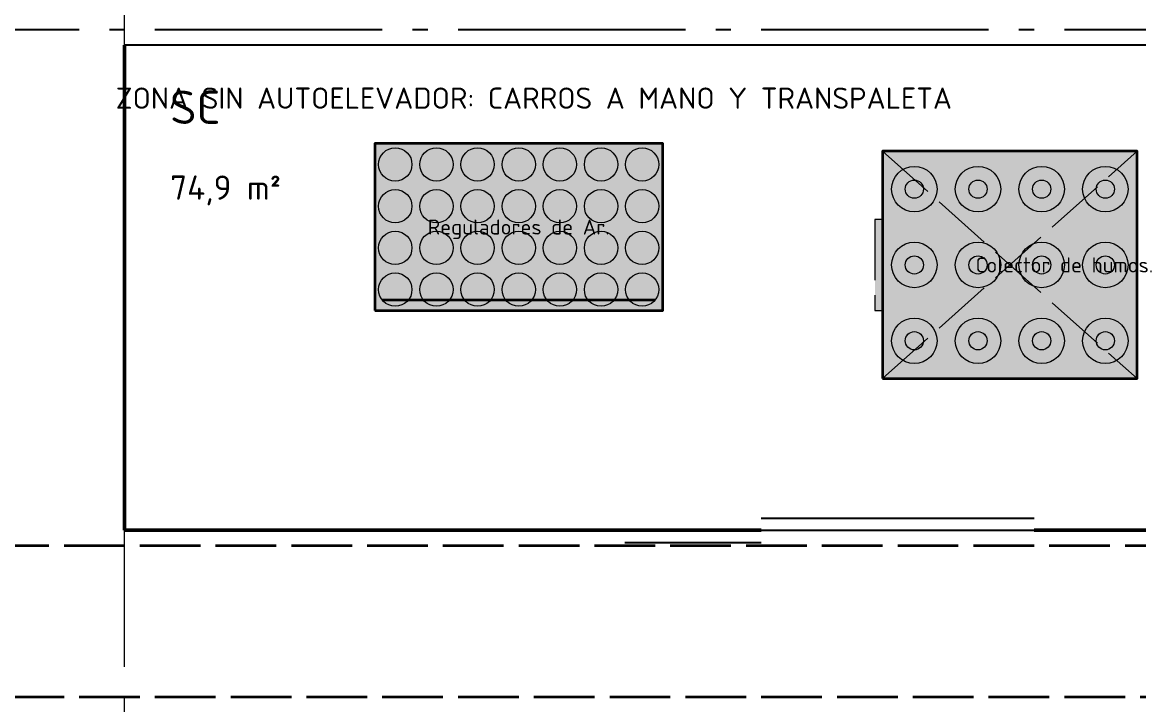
# Model space of a CAD drawing. Header units: millimetres. Extents: x 0 to 1682, y 0 to 1189.
# Drawn here: x 812.2 to 885.9, y 967.5 to 1012.5 of the extents above; entities that cross this region are included whole.
import ezdxf
from ezdxf.enums import TextEntityAlignment as Align

# ---------------------------------------------------------------- set-up
doc = ezdxf.new("R2010")
doc.units = ezdxf.units.MM
doc.linetypes.add('IRAM-E-TRAZOS', pattern=[5, 4, -1])
doc.linetypes.add('IRAM-F-TRAZO-PUNTO', pattern=[20, 15, -2, 1, -2])
for name, color, linetype, lineweight in [('A-ABERTURA', 7, 'CONTINUOUS', 25), ('A-EJE', 1, 'IRAM-F-TRAZO-PUNTO', 18), ('A-EQUIPO-FINO', 8, 'CONTINUOUS', 13), ('A-EQUIPO-OCULTO', 8, 'IRAM-E-TRAZOS', 13), ('A-EQUIPO-RELLENO', 9, 'CONTINUOUS', 13), ('A-SECTOR', 1, 'CONTINUOUS', 25), ('A-SEGURIDAD', 1, 'IRAM-E-TRAZOS', 18), ('A-TABIQUE', 7, 'CONTINUOUS', 50), ('A-TEXTO', 7, 'CONTINUOUS', 18)]:
    doc.layers.add(name, color=color, linetype=linetype, lineweight=lineweight)
for name, color, linetype, lineweight, true_color in [('A-EQUIPO', 30, 'CONTINUOUS', 35, 0xe67800), ('A-PASILLO', 2, 'IRAM-E-TRAZOS', 35, 0xd7a500), ('A-ZONA-LOG', 5, 'IRAM-F-TRAZO-PUNTO', 25, 0x285ac8)]:
    doc.layers.add(name, color=color, linetype=linetype, lineweight=lineweight, true_color=true_color)
doc.styles.add('ISO3098', font='isocpeur.ttf')

msp = doc.modelspace()

# ---------------------------------------------------------------- hatches: boundary and pattern name
at = {"layer": 'A-EQUIPO-RELLENO', "true_color": 0xecece4}
h = msp.add_hatch(color=7, dxfattribs=at)
h.dxf.hatch_style = 1
h.paths.add_polyline_path([(835.5, 993.5), (854.5, 993.5), (854.5, 1004.5), (835.5, 1004.5)])
at = {"layer": 'A-EQUIPO-RELLENO', "true_color": 0x96b4d2}
h = msp.add_hatch(color=7, dxfattribs=at)
h.dxf.hatch_style = 1
h.paths.add_polyline_path([(837.957, 1003.125), (837.92, 1003.41), (837.81, 1003.675), (837.635, 1003.903), (837.407, 1004.078), (837.142, 1004.188), (836.857, 1004.225), (836.572, 1004.188), (836.307, 1004.078), (836.079, 1003.903), (835.905, 1003.675), (835.795, 1003.41), (835.757, 1003.125), (835.795, 1002.84), (835.905, 1002.575), (836.079, 1002.347), (836.307, 1002.172), (836.572, 1002.062), (836.857, 1002.025), (837.142, 1002.062), (837.407, 1002.172), (837.635, 1002.347), (837.81, 1002.575), (837.92, 1002.84)])
h = msp.add_hatch(color=7, dxfattribs=at)
h.dxf.hatch_style = 1
h.paths.add_polyline_path([(840.671, 1003.125), (840.634, 1003.41), (840.524, 1003.675), (840.349, 1003.903), (840.121, 1004.078), (839.856, 1004.188), (839.571, 1004.225), (839.287, 1004.188), (839.021, 1004.078), (838.794, 1003.903), (838.619, 1003.675), (838.509, 1003.41), (838.471, 1003.125), (838.509, 1002.84), (838.619, 1002.575), (838.794, 1002.347), (839.021, 1002.172), (839.287, 1002.062), (839.571, 1002.025), (839.856, 1002.062), (840.121, 1002.172), (840.349, 1002.347), (840.524, 1002.575), (840.634, 1002.84)])
h = msp.add_hatch(color=7, dxfattribs=at)
h.dxf.hatch_style = 1
h.paths.add_polyline_path([(843.386, 1003.125), (843.348, 1003.41), (843.238, 1003.675), (843.064, 1003.903), (842.836, 1004.078), (842.57, 1004.188), (842.286, 1004.225), (842.001, 1004.188), (841.736, 1004.078), (841.508, 1003.903), (841.333, 1003.675), (841.223, 1003.41), (841.186, 1003.125), (841.223, 1002.84), (841.333, 1002.575), (841.508, 1002.347), (841.736, 1002.172), (842.001, 1002.062), (842.286, 1002.025), (842.57, 1002.062), (842.836, 1002.172), (843.064, 1002.347), (843.238, 1002.575), (843.348, 1002.84)])
h = msp.add_hatch(color=7, dxfattribs=at)
h.dxf.hatch_style = 1
h.paths.add_polyline_path([(846.1, 1003.125), (846.063, 1003.41), (845.953, 1003.675), (845.778, 1003.903), (845.55, 1004.078), (845.285, 1004.188), (845, 1004.225), (844.715, 1004.188), (844.45, 1004.078), (844.222, 1003.903), (844.047, 1003.675), (843.937, 1003.41), (843.9, 1003.125), (843.937, 1002.84), (844.047, 1002.575), (844.222, 1002.347), (844.45, 1002.172), (844.715, 1002.062), (845, 1002.025), (845.285, 1002.062), (845.55, 1002.172), (845.778, 1002.347), (845.953, 1002.575), (846.063, 1002.84)])
h = msp.add_hatch(color=7, dxfattribs=at)
h.dxf.hatch_style = 1
h.paths.add_polyline_path([(848.814, 1003.125), (848.777, 1003.41), (848.667, 1003.675), (848.492, 1003.903), (848.264, 1004.078), (847.999, 1004.188), (847.714, 1004.225), (847.43, 1004.188), (847.164, 1004.078), (846.936, 1003.903), (846.762, 1003.675), (846.652, 1003.41), (846.614, 1003.125), (846.652, 1002.84), (846.762, 1002.575), (846.936, 1002.347), (847.164, 1002.172), (847.43, 1002.062), (847.714, 1002.025), (847.999, 1002.062), (848.264, 1002.172), (848.492, 1002.347), (848.667, 1002.575), (848.777, 1002.84)])
h = msp.add_hatch(color=7, dxfattribs=at)
h.dxf.hatch_style = 1
h.paths.add_polyline_path([(851.529, 1003.125), (851.491, 1003.41), (851.381, 1003.675), (851.206, 1003.903), (850.979, 1004.078), (850.713, 1004.188), (850.429, 1004.225), (850.144, 1004.188), (849.879, 1004.078), (849.651, 1003.903), (849.476, 1003.675), (849.366, 1003.41), (849.329, 1003.125), (849.366, 1002.84), (849.476, 1002.575), (849.651, 1002.347), (849.879, 1002.172), (850.144, 1002.062), (850.429, 1002.025), (850.713, 1002.062), (850.979, 1002.172), (851.206, 1002.347), (851.381, 1002.575), (851.491, 1002.84)])
h = msp.add_hatch(color=7, dxfattribs=at)
h.dxf.hatch_style = 1
h.paths.add_polyline_path([(854.243, 1003.125), (854.205, 1003.41), (854.095, 1003.675), (853.921, 1003.903), (853.693, 1004.078), (853.428, 1004.188), (853.143, 1004.225), (852.858, 1004.188), (852.593, 1004.078), (852.365, 1003.903), (852.19, 1003.675), (852.08, 1003.41), (852.043, 1003.125), (852.08, 1002.84), (852.19, 1002.575), (852.365, 1002.347), (852.593, 1002.172), (852.858, 1002.062), (853.143, 1002.025), (853.428, 1002.062), (853.693, 1002.172), (853.921, 1002.347), (854.095, 1002.575), (854.205, 1002.84)])
at = {"layer": 'A-EQUIPO-RELLENO', "true_color": 0xeeeeee}
h = msp.add_hatch(color=7, dxfattribs=at)
h.dxf.hatch_style = 1
h.paths.add_polyline_path([(869, 989), (885.8, 989), (885.8, 1004), (869, 1004)])
at = {"layer": 'A-EQUIPO-RELLENO', "true_color": 0x96b4d2}
h = msp.add_hatch(color=7, dxfattribs=at)
h.dxf.hatch_style = 1
h.paths.add_polyline_path([(837.957, 1000.375), (837.92, 1000.66), (837.81, 1000.925), (837.635, 1001.153), (837.407, 1001.328), (837.142, 1001.438), (836.857, 1001.475), (836.572, 1001.438), (836.307, 1001.328), (836.079, 1001.153), (835.905, 1000.925), (835.795, 1000.66), (835.757, 1000.375), (835.795, 1000.09), (835.905, 999.825), (836.079, 999.597), (836.307, 999.422), (836.572, 999.312), (836.857, 999.275), (837.142, 999.312), (837.407, 999.422), (837.635, 999.597), (837.81, 999.825), (837.92, 1000.09)])
h = msp.add_hatch(color=7, dxfattribs=at)
h.dxf.hatch_style = 1
h.paths.add_polyline_path([(840.671, 1000.375), (840.634, 1000.66), (840.524, 1000.925), (840.349, 1001.153), (840.121, 1001.328), (839.856, 1001.438), (839.571, 1001.475), (839.287, 1001.438), (839.021, 1001.328), (838.794, 1001.153), (838.619, 1000.925), (838.509, 1000.66), (838.471, 1000.375), (838.509, 1000.09), (838.619, 999.825), (838.794, 999.597), (839.021, 999.422), (839.287, 999.312), (839.571, 999.275), (839.856, 999.312), (840.121, 999.422), (840.349, 999.597), (840.524, 999.825), (840.634, 1000.09)])
h = msp.add_hatch(color=7, dxfattribs=at)
h.dxf.hatch_style = 1
h.paths.add_polyline_path([(843.386, 1000.375), (843.348, 1000.66), (843.238, 1000.925), (843.064, 1001.153), (842.836, 1001.328), (842.57, 1001.438), (842.286, 1001.475), (842.001, 1001.438), (841.736, 1001.328), (841.508, 1001.153), (841.333, 1000.925), (841.223, 1000.66), (841.186, 1000.375), (841.223, 1000.09), (841.333, 999.825), (841.508, 999.597), (841.736, 999.422), (842.001, 999.312), (842.286, 999.275), (842.57, 999.312), (842.836, 999.422), (843.064, 999.597), (843.238, 999.825), (843.348, 1000.09)])
h = msp.add_hatch(color=7, dxfattribs=at)
h.dxf.hatch_style = 1
h.paths.add_polyline_path([(846.1, 1000.375), (846.063, 1000.66), (845.953, 1000.925), (845.778, 1001.153), (845.55, 1001.328), (845.285, 1001.438), (845, 1001.475), (844.715, 1001.438), (844.45, 1001.328), (844.222, 1001.153), (844.047, 1000.925), (843.937, 1000.66), (843.9, 1000.375), (843.937, 1000.09), (844.047, 999.825), (844.222, 999.597), (844.45, 999.422), (844.715, 999.312), (845, 999.275), (845.285, 999.312), (845.55, 999.422), (845.778, 999.597), (845.953, 999.825), (846.063, 1000.09)])
h = msp.add_hatch(color=7, dxfattribs=at)
h.dxf.hatch_style = 1
h.paths.add_polyline_path([(848.814, 1000.375), (848.777, 1000.66), (848.667, 1000.925), (848.492, 1001.153), (848.264, 1001.328), (847.999, 1001.438), (847.714, 1001.475), (847.43, 1001.438), (847.164, 1001.328), (846.936, 1001.153), (846.762, 1000.925), (846.652, 1000.66), (846.614, 1000.375), (846.652, 1000.09), (846.762, 999.825), (846.936, 999.597), (847.164, 999.422), (847.43, 999.312), (847.714, 999.275), (847.999, 999.312), (848.264, 999.422), (848.492, 999.597), (848.667, 999.825), (848.777, 1000.09)])
h = msp.add_hatch(color=7, dxfattribs=at)
h.dxf.hatch_style = 1
h.paths.add_polyline_path([(851.529, 1000.375), (851.491, 1000.66), (851.381, 1000.925), (851.206, 1001.153), (850.979, 1001.328), (850.713, 1001.438), (850.429, 1001.475), (850.144, 1001.438), (849.879, 1001.328), (849.651, 1001.153), (849.476, 1000.925), (849.366, 1000.66), (849.329, 1000.375), (849.366, 1000.09), (849.476, 999.825), (849.651, 999.597), (849.879, 999.422), (850.144, 999.312), (850.429, 999.275), (850.713, 999.312), (850.979, 999.422), (851.206, 999.597), (851.381, 999.825), (851.491, 1000.09)])
h = msp.add_hatch(color=7, dxfattribs=at)
h.dxf.hatch_style = 1
h.paths.add_polyline_path([(854.243, 1000.375), (854.205, 1000.66), (854.095, 1000.925), (853.921, 1001.153), (853.693, 1001.328), (853.428, 1001.438), (853.143, 1001.475), (852.858, 1001.438), (852.593, 1001.328), (852.365, 1001.153), (852.19, 1000.925), (852.08, 1000.66), (852.043, 1000.375), (852.08, 1000.09), (852.19, 999.825), (852.365, 999.597), (852.593, 999.422), (852.858, 999.312), (853.143, 999.275), (853.428, 999.312), (853.693, 999.422), (853.921, 999.597), (854.095, 999.825), (854.205, 1000.09)])
at = {"layer": 'A-EQUIPO-RELLENO', "true_color": 0xf0c83c}
h = msp.add_hatch(color=7, dxfattribs=at)
h.dxf.hatch_style = 1
h.paths.add_polyline_path([(868.5, 993.5), (869, 993.5), (869, 999.5), (868.5, 999.5)])
at = {"layer": 'A-EQUIPO-RELLENO', "true_color": 0x96b4d2}
h = msp.add_hatch(color=7, dxfattribs=at)
h.dxf.hatch_style = 1
h.paths.add_polyline_path([(837.957, 997.625), (837.92, 997.91), (837.81, 998.175), (837.635, 998.403), (837.407, 998.578), (837.142, 998.688), (836.857, 998.725), (836.572, 998.688), (836.307, 998.578), (836.079, 998.403), (835.905, 998.175), (835.795, 997.91), (835.757, 997.625), (835.795, 997.34), (835.905, 997.075), (836.079, 996.847), (836.307, 996.672), (836.572, 996.562), (836.857, 996.525), (837.142, 996.562), (837.407, 996.672), (837.635, 996.847), (837.81, 997.075), (837.92, 997.34)])
h = msp.add_hatch(color=7, dxfattribs=at)
h.dxf.hatch_style = 1
h.paths.add_polyline_path([(840.671, 997.625), (840.634, 997.91), (840.524, 998.175), (840.349, 998.403), (840.121, 998.578), (839.856, 998.688), (839.571, 998.725), (839.287, 998.688), (839.021, 998.578), (838.794, 998.403), (838.619, 998.175), (838.509, 997.91), (838.471, 997.625), (838.509, 997.34), (838.619, 997.075), (838.794, 996.847), (839.021, 996.672), (839.287, 996.562), (839.571, 996.525), (839.856, 996.562), (840.121, 996.672), (840.349, 996.847), (840.524, 997.075), (840.634, 997.34)])
h = msp.add_hatch(color=7, dxfattribs=at)
h.dxf.hatch_style = 1
h.paths.add_polyline_path([(843.386, 997.625), (843.348, 997.91), (843.238, 998.175), (843.064, 998.403), (842.836, 998.578), (842.57, 998.688), (842.286, 998.725), (842.001, 998.688), (841.736, 998.578), (841.508, 998.403), (841.333, 998.175), (841.223, 997.91), (841.186, 997.625), (841.223, 997.34), (841.333, 997.075), (841.508, 996.847), (841.736, 996.672), (842.001, 996.562), (842.286, 996.525), (842.57, 996.562), (842.836, 996.672), (843.064, 996.847), (843.238, 997.075), (843.348, 997.34)])
h = msp.add_hatch(color=7, dxfattribs=at)
h.dxf.hatch_style = 1
h.paths.add_polyline_path([(846.1, 997.625), (846.063, 997.91), (845.953, 998.175), (845.778, 998.403), (845.55, 998.578), (845.285, 998.688), (845, 998.725), (844.715, 998.688), (844.45, 998.578), (844.222, 998.403), (844.047, 998.175), (843.937, 997.91), (843.9, 997.625), (843.937, 997.34), (844.047, 997.075), (844.222, 996.847), (844.45, 996.672), (844.715, 996.562), (845, 996.525), (845.285, 996.562), (845.55, 996.672), (845.778, 996.847), (845.953, 997.075), (846.063, 997.34)])
h = msp.add_hatch(color=7, dxfattribs=at)
h.dxf.hatch_style = 1
h.paths.add_polyline_path([(848.814, 997.625), (848.777, 997.91), (848.667, 998.175), (848.492, 998.403), (848.264, 998.578), (847.999, 998.688), (847.714, 998.725), (847.43, 998.688), (847.164, 998.578), (846.936, 998.403), (846.762, 998.175), (846.652, 997.91), (846.614, 997.625), (846.652, 997.34), (846.762, 997.075), (846.936, 996.847), (847.164, 996.672), (847.43, 996.562), (847.714, 996.525), (847.999, 996.562), (848.264, 996.672), (848.492, 996.847), (848.667, 997.075), (848.777, 997.34)])
h = msp.add_hatch(color=7, dxfattribs=at)
h.dxf.hatch_style = 1
h.paths.add_polyline_path([(851.529, 997.625), (851.491, 997.91), (851.381, 998.175), (851.206, 998.403), (850.979, 998.578), (850.713, 998.688), (850.429, 998.725), (850.144, 998.688), (849.879, 998.578), (849.651, 998.403), (849.476, 998.175), (849.366, 997.91), (849.329, 997.625), (849.366, 997.34), (849.476, 997.075), (849.651, 996.847), (849.879, 996.672), (850.144, 996.562), (850.429, 996.525), (850.713, 996.562), (850.979, 996.672), (851.206, 996.847), (851.381, 997.075), (851.491, 997.34)])
h = msp.add_hatch(color=7, dxfattribs=at)
h.dxf.hatch_style = 1
h.paths.add_polyline_path([(854.243, 997.625), (854.205, 997.91), (854.095, 998.175), (853.921, 998.403), (853.693, 998.578), (853.428, 998.688), (853.143, 998.725), (852.858, 998.688), (852.593, 998.578), (852.365, 998.403), (852.19, 998.175), (852.08, 997.91), (852.043, 997.625), (852.08, 997.34), (852.19, 997.075), (852.365, 996.847), (852.593, 996.672), (852.858, 996.562), (853.143, 996.525), (853.428, 996.562), (853.693, 996.672), (853.921, 996.847), (854.095, 997.075), (854.205, 997.34)])
h = msp.add_hatch(color=7, dxfattribs=at)
h.dxf.hatch_style = 1
h.paths.add_polyline_path([(837.957, 994.875), (837.92, 995.16), (837.81, 995.425), (837.635, 995.653), (837.407, 995.828), (837.142, 995.938), (836.857, 995.975), (836.572, 995.938), (836.307, 995.828), (836.079, 995.653), (835.905, 995.425), (835.795, 995.16), (835.757, 994.875), (835.795, 994.59), (835.905, 994.325), (836.079, 994.097), (836.307, 993.922), (836.572, 993.812), (836.857, 993.775), (837.142, 993.812), (837.407, 993.922), (837.635, 994.097), (837.81, 994.325), (837.92, 994.59)])
h = msp.add_hatch(color=7, dxfattribs=at)
h.dxf.hatch_style = 1
h.paths.add_polyline_path([(840.671, 994.875), (840.634, 995.16), (840.524, 995.425), (840.349, 995.653), (840.121, 995.828), (839.856, 995.938), (839.571, 995.975), (839.287, 995.938), (839.021, 995.828), (838.794, 995.653), (838.619, 995.425), (838.509, 995.16), (838.471, 994.875), (838.509, 994.59), (838.619, 994.325), (838.794, 994.097), (839.021, 993.922), (839.287, 993.812), (839.571, 993.775), (839.856, 993.812), (840.121, 993.922), (840.349, 994.097), (840.524, 994.325), (840.634, 994.59)])
h = msp.add_hatch(color=7, dxfattribs=at)
h.dxf.hatch_style = 1
h.paths.add_polyline_path([(843.386, 994.875), (843.348, 995.16), (843.238, 995.425), (843.064, 995.653), (842.836, 995.828), (842.57, 995.938), (842.286, 995.975), (842.001, 995.938), (841.736, 995.828), (841.508, 995.653), (841.333, 995.425), (841.223, 995.16), (841.186, 994.875), (841.223, 994.59), (841.333, 994.325), (841.508, 994.097), (841.736, 993.922), (842.001, 993.812), (842.286, 993.775), (842.57, 993.812), (842.836, 993.922), (843.064, 994.097), (843.238, 994.325), (843.348, 994.59)])
h = msp.add_hatch(color=7, dxfattribs=at)
h.dxf.hatch_style = 1
h.paths.add_polyline_path([(846.1, 994.875), (846.063, 995.16), (845.953, 995.425), (845.778, 995.653), (845.55, 995.828), (845.285, 995.938), (845, 995.975), (844.715, 995.938), (844.45, 995.828), (844.222, 995.653), (844.047, 995.425), (843.937, 995.16), (843.9, 994.875), (843.937, 994.59), (844.047, 994.325), (844.222, 994.097), (844.45, 993.922), (844.715, 993.812), (845, 993.775), (845.285, 993.812), (845.55, 993.922), (845.778, 994.097), (845.953, 994.325), (846.063, 994.59)])
h = msp.add_hatch(color=7, dxfattribs=at)
h.dxf.hatch_style = 1
h.paths.add_polyline_path([(848.814, 994.875), (848.777, 995.16), (848.667, 995.425), (848.492, 995.653), (848.264, 995.828), (847.999, 995.938), (847.714, 995.975), (847.43, 995.938), (847.164, 995.828), (846.936, 995.653), (846.762, 995.425), (846.652, 995.16), (846.614, 994.875), (846.652, 994.59), (846.762, 994.325), (846.936, 994.097), (847.164, 993.922), (847.43, 993.812), (847.714, 993.775), (847.999, 993.812), (848.264, 993.922), (848.492, 994.097), (848.667, 994.325), (848.777, 994.59)])
h = msp.add_hatch(color=7, dxfattribs=at)
h.dxf.hatch_style = 1
h.paths.add_polyline_path([(851.529, 994.875), (851.491, 995.16), (851.381, 995.425), (851.206, 995.653), (850.979, 995.828), (850.713, 995.938), (850.429, 995.975), (850.144, 995.938), (849.879, 995.828), (849.651, 995.653), (849.476, 995.425), (849.366, 995.16), (849.329, 994.875), (849.366, 994.59), (849.476, 994.325), (849.651, 994.097), (849.879, 993.922), (850.144, 993.812), (850.429, 993.775), (850.713, 993.812), (850.979, 993.922), (851.206, 994.097), (851.381, 994.325), (851.491, 994.59)])
h = msp.add_hatch(color=7, dxfattribs=at)
h.dxf.hatch_style = 1
h.paths.add_polyline_path([(854.243, 994.875), (854.205, 995.16), (854.095, 995.425), (853.921, 995.653), (853.693, 995.828), (853.428, 995.938), (853.143, 995.975), (852.858, 995.938), (852.593, 995.828), (852.365, 995.653), (852.19, 995.425), (852.08, 995.16), (852.043, 994.875), (852.08, 994.59), (852.19, 994.325), (852.365, 994.097), (852.593, 993.922), (852.858, 993.812), (853.143, 993.775), (853.428, 993.812), (853.693, 993.922), (853.921, 994.097), (854.095, 994.325), (854.205, 994.59)])

# ---------------------------------------------------------------- linework, layer by layer
at = {"layer": 'A-ABERTURA'}
for p, q in [((861, 979.8), (879, 979.8)), ((852, 978.2), (861, 978.2))]:
    msp.add_line(p, q, dxfattribs=at)
at = {"layer": 'A-EJE'}
msp.add_line((819, 530), (819, 1060), dxfattribs=at)
at = {"layer": 'A-EQUIPO'}
msp.add_line((836, 994.2), (854, 994.2), dxfattribs=at)
for points in [[(835.5, 993.5), (854.5, 993.5), (854.5, 1004.5), (835.5, 1004.5)], [(869, 989), (885.8, 989), (885.8, 1004), (869, 1004)]]:
    msp.add_lwpolyline(points, close=True, dxfattribs=at)
at = {"layer": 'A-EQUIPO-FINO'}
for centre, radius in [((836.857, 1003.125), 1.1), ((839.571, 1003.125), 1.1), ((842.286, 1003.125), 1.1), ((845, 1003.125), 1.1), ((847.714, 1003.125), 1.1), ((850.429, 1003.125), 1.1), ((853.143, 1003.125), 1.1), ((871.1, 1001.5), 1.5), ((875.3, 1001.5), 1.5), ((879.5, 1001.5), 1.5), ((883.7, 1001.5), 1.5), ((871.1, 1001.5), 0.6), ((875.3, 1001.5), 0.6), ((879.5, 1001.5), 0.6), ((883.7, 1001.5), 0.6), ((836.857, 1000.375), 1.1), ((839.571, 1000.375), 1.1), ((842.286, 1000.375), 1.1), ((845, 1000.375), 1.1), ((847.714, 1000.375), 1.1), ((850.429, 1000.375), 1.1), ((853.143, 1000.375), 1.1), ((836.857, 997.625), 1.1), ((839.571, 997.625), 1.1), ((842.286, 997.625), 1.1), ((845, 997.625), 1.1), ((847.714, 997.625), 1.1), ((850.429, 997.625), 1.1), ((853.143, 997.625), 1.1), ((871.1, 996.5), 1.5), ((875.3, 996.5), 1.5), ((879.5, 996.5), 1.5), ((883.7, 996.5), 1.5), ((871.1, 996.5), 0.6), ((875.3, 996.5), 0.6), ((879.5, 996.5), 0.6), ((883.7, 996.5), 0.6), ((836.857, 994.875), 1.1), ((839.571, 994.875), 1.1), ((842.286, 994.875), 1.1), ((845, 994.875), 1.1), ((847.714, 994.875), 1.1), ((850.429, 994.875), 1.1), ((853.143, 994.875), 1.1), ((871.1, 991.5), 1.5), ((875.3, 991.5), 1.5), ((879.5, 991.5), 1.5), ((883.7, 991.5), 1.5), ((871.1, 991.5), 0.6), ((875.3, 991.5), 0.6), ((879.5, 991.5), 0.6), ((883.7, 991.5), 0.6)]:
    msp.add_circle(centre, radius, dxfattribs=at)
at = {"layer": 'A-EQUIPO-OCULTO'}
for p, q in [((869, 989), (885.8, 1004)), ((869, 1004), (885.8, 989))]:
    msp.add_line(p, q, dxfattribs=at)
at = {"layer": 'A-PASILLO'}
for p, q in [((585, 978), (1215, 978)), ((950, 968), (585, 968))]:
    msp.add_line(p, q, dxfattribs=at)
at = {"layer": 'A-SECTOR'}
msp.add_lwpolyline([(819, 979), (1053, 979), (1053, 1011), (819, 1011)], close=True, dxfattribs=at)
at = {"layer": 'A-SEGURIDAD'}
msp.add_lwpolyline([(868.5, 993.5), (869, 993.5), (869, 999.5), (868.5, 999.5)], close=True, dxfattribs=at)
at = {"layer": 'A-TABIQUE'}
for p, q in [((819, 979), (819, 1011)), ((819, 979), (861, 979)), ((879, 979), (899, 979))]:
    msp.add_line(p, q, dxfattribs=at)
at = {"layer": 'A-ZONA-LOG'}
msp.add_lwpolyline([(586, 820), (1216, 820), (1216, 1012), (586, 1012)], close=True, dxfattribs=at)

# ---------------------------------------------------------------- texts
at = {"layer": 'A-TEXTO', "style": 'ISO3098'}
for s, height, p in [('SC', 2.2, (822, 1008)), ('74,9 m²', 1.6, (822, 1002.4))]:
    msp.add_text(s, height=height, dxfattribs=at).set_placement(p, align=Align.TOP_LEFT)
for s, p in [('Reguladores de Ar.', (845, 999)), ('Colector de humos.', (881, 996.5))]:
    msp.add_text(s, height=0.992, dxfattribs=at).set_placement(p, align=Align.MIDDLE_CENTER)
at = {"layer": 'A-ZONA-LOG', "style": 'ISO3098'}
msp.add_text('ZONA SIN AUTOELEVADOR: CARROS A MANO Y TRANSPALETA', height=1.4, dxfattribs=at).set_placement((846, 1007.5), align=Align.MIDDLE_CENTER)

doc.saveas('drawing.dxf')
